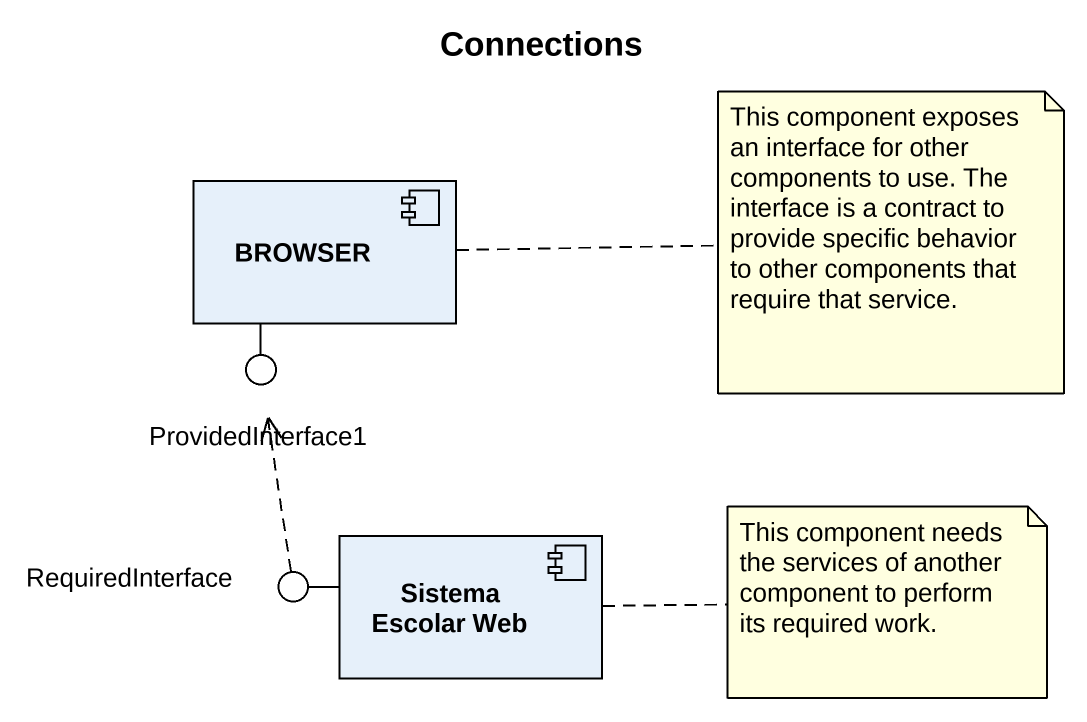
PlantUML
@startuml
title Connections
component BROWSER
() ProvidedInterface1
component "Sistema Escolar Web" as Sistema_Escolar_Web
() RequiredInterface
BROWSER -- ProvidedInterface1
Sistema_Escolar_Web -left- RequiredInterface
RequiredInterface .up.> ProvidedInterface1
note right of BROWSER : This component exposes an interface for other components to use. The interface is a contract to provide specific behavior to other components that require that service.
note right of Sistema_Escolar_Web : This component needs the services of another component to perform its required work.
@enduml
